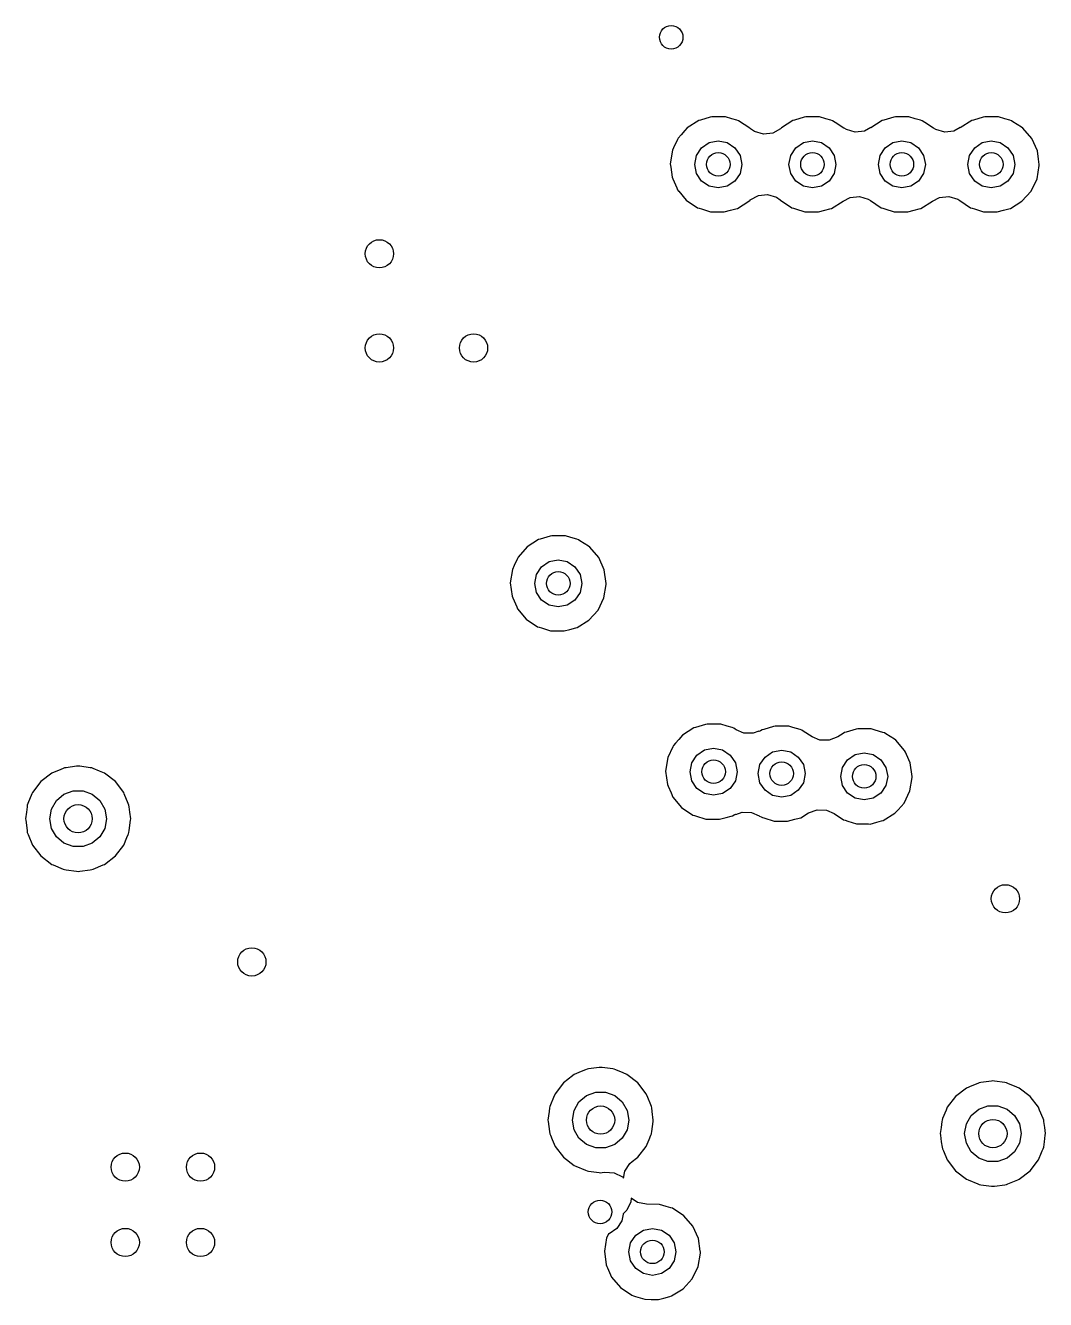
# Model space of a CAD drawing. Extents: x 0.99 to 4.24, y -7.27 to -4.02.
# Drawn here: x 2.635 to 3.062, y -6.37 to -5.838 of the extents above; entities that cross this region are included whole.
import ezdxf

# ---------------------------------------------------------------- set-up
doc = ezdxf.new("R2010")
doc.units = 0
doc.header["$MEASUREMENT"] = 0
doc.layers.add('BLACK', color=7, linetype='CONTINUOUS')

msp = doc.modelspace()

# ---------------------------------------------------------------- linework, layer by layer
at = {"layer": 'BLACK', "linetype": 'CONTINUOUS'}
for p, q in [((2.92247, -5.87579), (2.92179, -5.87598)), ((2.92318, -5.87579), (2.92247, -5.87579)), ((2.92469, -5.8758), (2.92318, -5.87579)), ((2.92816, -5.87582), (2.92469, -5.8758)), ((2.96184, -5.87579), (2.96116, -5.87598)), ((2.96255, -5.87579), (2.96184, -5.87579)), ((2.96406, -5.8758), (2.96255, -5.87579)), ((2.96753, -5.87582), (2.96406, -5.8758)), ((2.99925, -5.87579), (2.99856, -5.87598)), ((2.99995, -5.87579), (2.99925, -5.87579)), ((3.00147, -5.8758), (2.99995, -5.87579)), ((3.00493, -5.87582), (3.00147, -5.8758)), ((3.03665, -5.87579), (3.03596, -5.87598)), ((3.03736, -5.87579), (3.03665, -5.87579)), ((3.03887, -5.8758), (3.03736, -5.87579)), ((3.04234, -5.87582), (3.03887, -5.8758)), ((2.91219, -5.88039), (2.91115, -5.88157)), ((2.917, -5.87735), (2.91219, -5.88039)), ((2.91769, -5.87716), (2.917, -5.87735)), ((2.92179, -5.87598), (2.91769, -5.87716)), ((2.91769, -5.87716), (2.91769, -5.87716)), ((2.92179, -5.87598), (2.92179, -5.87598)), ((2.9308, -5.87661), (2.92816, -5.87582)), ((2.93293, -5.87725), (2.9308, -5.87661)), ((2.93361, -5.87745), (2.93293, -5.87725)), ((2.93293, -5.87725), (2.93293, -5.87725)), ((2.93839, -5.88055), (2.93361, -5.87745)), ((2.93864, -5.88084), (2.93839, -5.88055)), ((2.94034, -5.88199), (2.93864, -5.88084)), ((2.95122, -5.88078), (2.94794, -5.88261)), ((2.95156, -5.88039), (2.95122, -5.88078)), ((2.95637, -5.87735), (2.95156, -5.88039)), ((2.95706, -5.87716), (2.95637, -5.87735)), ((2.96116, -5.87598), (2.95706, -5.87716)), ((2.95706, -5.87716), (2.95706, -5.87716)), ((2.96116, -5.87598), (2.96116, -5.87598)), ((2.97017, -5.87661), (2.96753, -5.87582)), ((2.9723, -5.87725), (2.97017, -5.87661)), ((2.97298, -5.87745), (2.9723, -5.87725)), ((2.9723, -5.87725), (2.9723, -5.87725)), ((2.97413, -5.87819), (2.97298, -5.87745)), ((2.97776, -5.88055), (2.97413, -5.87819)), ((2.97779, -5.8805), (2.97776, -5.88055)), ((2.97874, -5.88115), (2.97779, -5.8805)), ((2.98892, -5.88032), (2.98634, -5.88176)), ((2.98896, -5.88039), (2.98892, -5.88032)), ((2.99377, -5.87735), (2.98896, -5.88039)), ((2.99446, -5.87716), (2.99377, -5.87735)), ((2.99856, -5.87598), (2.99446, -5.87716)), ((2.99446, -5.87716), (2.99446, -5.87716)), ((2.99856, -5.87598), (2.99856, -5.87598)), ((3.00757, -5.87661), (3.00493, -5.87582)), ((3.00971, -5.87725), (3.00757, -5.87661)), ((3.01039, -5.87745), (3.00971, -5.87725)), ((3.00971, -5.87725), (3.00971, -5.87725)), ((3.01153, -5.87819), (3.01039, -5.87745)), ((3.01516, -5.88055), (3.01153, -5.87819)), ((3.01519, -5.8805), (3.01516, -5.88055)), ((3.01614, -5.88115), (3.01519, -5.8805)), ((3.02632, -5.88032), (3.02374, -5.88176)), ((3.02636, -5.88039), (3.02632, -5.88032)), ((3.03118, -5.87735), (3.02636, -5.88039)), ((3.03186, -5.87716), (3.03118, -5.87735)), ((3.03596, -5.87598), (3.03186, -5.87716)), ((3.03186, -5.87716), (3.03186, -5.87716)), ((3.03596, -5.87598), (3.03596, -5.87598)), ((3.04497, -5.87661), (3.04234, -5.87582)), ((3.04711, -5.87725), (3.04497, -5.87661)), ((3.04779, -5.87745), (3.04711, -5.87725)), ((3.04711, -5.87725), (3.04711, -5.87725)), ((3.04838, -5.87784), (3.04779, -5.87745)), ((3.05197, -5.88016), (3.04838, -5.87784)), ((3.05256, -5.88055), (3.05197, -5.88016)), ((3.05197, -5.88016), (3.05197, -5.88016)), ((3.05628, -5.88486), (3.05256, -5.88055)), ((2.90812, -5.88529), (2.90649, -5.88878)), ((2.90843, -5.88465), (2.90812, -5.88529)), ((2.90812, -5.88529), (2.90812, -5.88529)), ((2.9096, -5.88333), (2.90843, -5.88465)), ((2.91115, -5.88157), (2.9096, -5.88333)), ((2.92143, -5.88658), (2.9252, -5.88583)), ((2.9252, -5.88583), (2.92896, -5.88658)), ((2.94408, -5.88306), (2.94034, -5.88199)), ((2.94794, -5.88261), (2.94408, -5.88306)), ((2.9608, -5.88658), (2.96457, -5.88583)), ((2.96457, -5.88583), (2.96833, -5.88658)), ((2.98248, -5.88221), (2.97874, -5.88115)), ((2.98634, -5.88176), (2.98248, -5.88221)), ((2.9982, -5.88658), (3.00197, -5.88583)), ((3.00197, -5.88583), (3.00574, -5.88658)), ((3.01988, -5.88221), (3.01614, -5.88115)), ((3.02374, -5.88176), (3.01988, -5.88221)), ((3.0356, -5.88658), (3.03937, -5.88583)), ((3.03937, -5.88583), (3.04314, -5.88658)), ((3.05863, -5.89004), (3.05628, -5.88486)), ((2.90601, -5.8898), (2.90513, -5.89542)), ((2.90649, -5.88878), (2.90601, -5.8898)), ((2.9161, -5.8919), (2.91824, -5.88871)), ((2.91824, -5.88871), (2.92143, -5.88658)), ((2.92896, -5.88658), (2.93216, -5.88871)), ((2.93216, -5.88871), (2.93429, -5.8919)), ((2.95547, -5.8919), (2.95761, -5.88871)), ((2.95761, -5.88871), (2.9608, -5.88658)), ((2.96833, -5.88658), (2.97153, -5.88871)), ((2.97153, -5.88871), (2.97366, -5.8919)), ((2.99288, -5.8919), (2.99501, -5.88871)), ((2.99501, -5.88871), (2.9982, -5.88658)), ((3.00574, -5.88658), (3.00893, -5.88871)), ((3.00893, -5.88871), (3.01106, -5.8919)), ((3.03028, -5.8919), (3.03241, -5.88871)), ((3.03241, -5.88871), (3.0356, -5.88658)), ((3.04314, -5.88658), (3.04633, -5.88871)), ((3.04633, -5.88871), (3.04846, -5.8919)), ((3.05912, -5.89346), (3.05863, -5.89004)), ((2.90513, -5.89542), (2.90522, -5.89613)), ((2.90522, -5.89613), (2.90532, -5.89684)), ((2.90522, -5.89613), (2.90522, -5.89613)), ((2.90532, -5.89684), (2.90587, -5.90107)), ((2.91535, -5.89567), (2.9161, -5.8919)), ((2.9161, -5.89944), (2.91535, -5.89567)), ((2.93429, -5.8919), (2.93504, -5.89567)), ((2.93504, -5.89567), (2.93429, -5.89944)), ((2.95472, -5.89567), (2.95547, -5.8919)), ((2.95547, -5.89944), (2.95472, -5.89567)), ((2.97366, -5.8919), (2.97441, -5.89567)), ((2.97441, -5.89567), (2.97366, -5.89944)), ((2.99213, -5.89567), (2.99288, -5.8919)), ((2.99288, -5.89944), (2.99213, -5.89567)), ((3.01106, -5.8919), (3.01181, -5.89567)), ((3.01181, -5.89567), (3.01106, -5.89944)), ((3.02953, -5.89567), (3.03028, -5.8919)), ((3.03028, -5.89944), (3.02953, -5.89567)), ((3.04846, -5.8919), (3.04921, -5.89567)), ((3.04921, -5.89567), (3.04846, -5.89944)), ((3.05849, -5.90177), (3.05943, -5.89616)), ((3.05944, -5.89567), (3.05912, -5.89346)), ((3.05943, -5.89616), (3.05944, -5.89567)), ((2.90587, -5.90107), (2.90616, -5.90171)), ((2.90616, -5.90171), (2.90616, -5.90172)), ((2.90616, -5.90172), (2.9078, -5.90545)), ((2.91824, -5.90263), (2.9161, -5.89944)), ((2.93429, -5.89944), (2.93216, -5.90263)), ((2.95761, -5.90263), (2.95547, -5.89944)), ((2.97366, -5.89944), (2.97153, -5.90263)), ((2.99501, -5.90263), (2.99288, -5.89944)), ((3.01106, -5.89944), (3.00893, -5.90263)), ((3.03241, -5.90263), (3.03028, -5.89944)), ((3.04846, -5.89944), (3.04633, -5.90263)), ((3.05601, -5.90689), (3.05849, -5.90177)), ((2.9078, -5.90545), (2.90816, -5.90627)), ((2.90816, -5.90627), (2.90862, -5.90682)), ((2.90862, -5.90682), (2.90862, -5.90682)), ((2.90862, -5.90682), (2.90867, -5.90688)), ((2.90867, -5.90688), (2.91182, -5.91063)), ((2.92143, -5.90476), (2.91824, -5.90263)), ((2.9252, -5.90551), (2.92143, -5.90476)), ((2.92896, -5.90476), (2.9252, -5.90551)), ((2.93216, -5.90263), (2.92896, -5.90476)), ((2.9608, -5.90476), (2.95761, -5.90263)), ((2.96457, -5.90551), (2.9608, -5.90476)), ((2.96833, -5.90476), (2.96457, -5.90551)), ((2.97153, -5.90263), (2.96833, -5.90476)), ((2.9982, -5.90476), (2.99501, -5.90263)), ((3.00197, -5.90551), (2.9982, -5.90476)), ((3.00574, -5.90476), (3.00197, -5.90551)), ((3.00893, -5.90263), (3.00574, -5.90476)), ((3.0356, -5.90476), (3.03241, -5.90263)), ((3.03937, -5.90551), (3.0356, -5.90476)), ((3.04314, -5.90476), (3.03937, -5.90551)), ((3.04633, -5.90263), (3.04314, -5.90476)), ((3.05219, -5.91111), (3.05601, -5.90689)), ((2.91182, -5.91063), (2.91656, -5.91378)), ((2.93317, -5.91409), (2.93801, -5.91111)), ((2.93801, -5.91111), (2.93849, -5.91058)), ((2.93849, -5.91058), (2.93852, -5.91055)), ((2.93852, -5.91055), (2.94194, -5.9087)), ((2.94194, -5.9087), (2.94581, -5.9083)), ((2.94581, -5.9083), (2.94953, -5.90941)), ((2.94953, -5.90941), (2.95105, -5.91046)), ((2.95105, -5.91046), (2.95119, -5.91063)), ((2.95119, -5.91063), (2.95593, -5.91378)), ((2.97254, -5.91409), (2.97738, -5.91111)), ((2.97738, -5.91111), (2.97739, -5.91112)), ((2.97739, -5.91112), (2.98032, -5.90953)), ((2.98032, -5.90953), (2.98418, -5.90913)), ((2.98418, -5.90913), (2.98791, -5.91023)), ((2.98791, -5.91023), (2.98878, -5.91075)), ((2.98878, -5.91075), (2.99333, -5.91378)), ((3.00994, -5.91409), (3.01479, -5.91111)), ((3.01479, -5.91112), (3.01772, -5.90953)), ((3.01479, -5.91111), (3.01479, -5.91112)), ((3.01772, -5.90953), (3.02158, -5.90913)), ((3.02158, -5.90913), (3.02531, -5.91023)), ((3.02531, -5.91023), (3.02618, -5.91075)), ((3.02618, -5.91075), (3.03073, -5.91378)), ((3.04734, -5.91409), (3.05219, -5.91111)), ((2.91656, -5.91378), (2.91724, -5.91399)), ((2.91724, -5.91399), (2.91724, -5.91399)), ((2.91724, -5.91399), (2.91813, -5.91427)), ((2.91813, -5.91427), (2.92199, -5.91548)), ((2.92199, -5.91548), (2.92469, -5.91553)), ((2.92469, -5.91553), (2.92697, -5.91557)), ((2.92697, -5.91557), (2.92697, -5.91557)), ((2.92697, -5.91557), (2.92768, -5.91558)), ((2.92768, -5.91558), (2.93036, -5.91485)), ((2.93036, -5.91485), (2.93248, -5.91427)), ((2.93248, -5.91427), (2.93317, -5.91409)), ((2.93248, -5.91427), (2.93248, -5.91427)), ((2.95593, -5.91378), (2.95661, -5.91399)), ((2.95661, -5.91399), (2.95661, -5.91399)), ((2.95661, -5.91399), (2.9575, -5.91427)), ((2.9575, -5.91427), (2.96136, -5.91548)), ((2.96136, -5.91548), (2.96406, -5.91553)), ((2.96406, -5.91553), (2.96634, -5.91557)), ((2.96634, -5.91557), (2.96634, -5.91557)), ((2.96634, -5.91557), (2.96705, -5.91558)), ((2.96705, -5.91558), (2.96973, -5.91485)), ((2.96973, -5.91485), (2.97185, -5.91427)), ((2.97185, -5.91427), (2.97254, -5.91409)), ((2.97185, -5.91427), (2.97185, -5.91427)), ((2.99333, -5.91378), (2.99401, -5.91399)), ((2.99401, -5.91399), (2.99401, -5.91399)), ((2.99401, -5.91399), (2.9949, -5.91427)), ((2.9949, -5.91427), (2.99876, -5.91548)), ((2.99876, -5.91548), (3.00146, -5.91553)), ((3.00146, -5.91553), (3.00374, -5.91557)), ((3.00374, -5.91557), (3.00374, -5.91557)), ((3.00374, -5.91557), (3.00445, -5.91558)), ((3.00445, -5.91558), (3.00713, -5.91485)), ((3.00713, -5.91485), (3.00925, -5.91427)), ((3.00925, -5.91427), (3.00994, -5.91409)), ((3.00925, -5.91427), (3.00925, -5.91427)), ((3.03073, -5.91378), (3.03141, -5.91399)), ((3.03141, -5.91399), (3.03141, -5.91399)), ((3.03141, -5.91399), (3.0323, -5.91427)), ((3.0323, -5.91427), (3.03616, -5.91548)), ((3.03616, -5.91548), (3.03886, -5.91553)), ((3.03886, -5.91553), (3.04114, -5.91557)), ((3.04114, -5.91557), (3.04114, -5.91557)), ((3.04114, -5.91557), (3.04185, -5.91558)), ((3.04185, -5.91558), (3.04453, -5.91485)), ((3.04453, -5.91485), (3.04665, -5.91427)), ((3.04665, -5.91427), (3.04734, -5.91409)), ((3.04665, -5.91427), (3.04665, -5.91427)), ((2.85486, -6.05118), (2.85076, -6.05235)), ((2.85554, -6.05099), (2.85486, -6.05118)), ((2.85486, -6.05118), (2.85486, -6.05118)), ((2.85625, -6.05099), (2.85554, -6.05099)), ((2.85777, -6.051), (2.85625, -6.05099)), ((2.86123, -6.05102), (2.85777, -6.051)), ((2.86346, -6.05169), (2.86123, -6.05102)), ((2.84526, -6.05558), (2.8415, -6.05985)), ((2.85007, -6.05255), (2.84526, -6.05558)), ((2.85076, -6.05235), (2.85007, -6.05255)), ((2.85076, -6.05235), (2.85076, -6.05235)), ((2.866, -6.05245), (2.86346, -6.05169)), ((2.86668, -6.05265), (2.866, -6.05245)), ((2.866, -6.05245), (2.866, -6.05245)), ((2.86728, -6.05304), (2.86668, -6.05265)), ((2.87086, -6.05536), (2.86728, -6.05304)), ((2.87146, -6.05574), (2.87086, -6.05536)), ((2.87086, -6.05536), (2.87086, -6.05536)), ((2.87517, -6.06005), (2.87146, -6.05574)), ((2.84119, -6.06049), (2.83981, -6.06345)), ((2.8415, -6.05985), (2.84119, -6.06049)), ((2.84119, -6.06049), (2.84119, -6.06049)), ((2.85131, -6.06391), (2.8545, -6.06177)), ((2.8545, -6.06177), (2.85827, -6.06102)), ((2.85827, -6.06102), (2.86203, -6.06177)), ((2.86203, -6.06177), (2.86523, -6.06391)), ((2.87753, -6.06523), (2.87517, -6.06005)), ((2.83908, -6.065), (2.8382, -6.07062)), ((2.83981, -6.06345), (2.83908, -6.065)), ((2.84843, -6.07087), (2.84917, -6.0671)), ((2.84917, -6.0671), (2.85131, -6.06391)), ((2.86523, -6.06391), (2.86736, -6.0671)), ((2.86736, -6.0671), (2.86811, -6.07087)), ((2.87833, -6.07087), (2.87753, -6.06523)), ((2.8382, -6.07062), (2.83894, -6.07626)), ((2.84917, -6.07463), (2.84843, -6.07087)), ((2.86811, -6.07087), (2.86736, -6.07463)), ((2.87738, -6.07697), (2.87833, -6.07136)), ((2.87833, -6.07136), (2.87833, -6.07087)), ((2.83894, -6.07626), (2.83923, -6.07691)), ((2.83923, -6.07691), (2.83923, -6.07691)), ((2.83923, -6.07691), (2.8409, -6.08071)), ((2.85131, -6.07783), (2.84917, -6.07463)), ((2.8545, -6.07996), (2.85131, -6.07783)), ((2.86523, -6.07783), (2.86203, -6.07996)), ((2.86736, -6.07463), (2.86523, -6.07783)), ((2.8749, -6.08209), (2.87738, -6.07697)), ((2.8409, -6.08071), (2.84123, -6.08147)), ((2.84123, -6.08147), (2.84489, -6.08583)), ((2.85827, -6.08071), (2.8545, -6.07996)), ((2.86203, -6.07996), (2.85827, -6.08071)), ((2.87109, -6.08631), (2.8749, -6.08209)), ((2.84489, -6.08583), (2.84963, -6.08898)), ((2.86624, -6.08928), (2.87109, -6.08631)), ((2.84963, -6.08898), (2.85031, -6.08919)), ((2.85031, -6.08919), (2.85031, -6.08919)), ((2.85031, -6.08919), (2.8512, -6.08947)), ((2.8512, -6.08947), (2.85506, -6.09067)), ((2.85506, -6.09067), (2.85776, -6.09072)), ((2.85776, -6.09072), (2.86004, -6.09077)), ((2.86004, -6.09077), (2.86004, -6.09077)), ((2.86004, -6.09077), (2.86075, -6.09078)), ((2.86075, -6.09078), (2.86305, -6.09015)), ((2.86305, -6.09015), (2.86555, -6.08947)), ((2.86555, -6.08947), (2.86624, -6.08928)), ((2.86555, -6.08947), (2.86555, -6.08947)), ((2.91503, -6.13129), (2.91022, -6.13432)), ((2.91572, -6.13109), (2.91503, -6.13129)), ((2.91982, -6.12992), (2.91572, -6.13109)), ((2.91572, -6.13109), (2.91572, -6.13109)), ((2.9205, -6.12973), (2.91982, -6.12992)), ((2.91982, -6.12992), (2.91982, -6.12992)), ((2.92121, -6.12973), (2.9205, -6.12973)), ((2.92273, -6.12974), (2.92121, -6.12973)), ((2.92619, -6.12976), (2.92273, -6.12974)), ((2.92886, -6.13056), (2.92619, -6.12976)), ((2.93097, -6.13119), (2.92886, -6.13056)), ((2.93165, -6.13139), (2.93097, -6.13119)), ((2.93097, -6.13119), (2.93097, -6.13119)), ((2.93224, -6.13178), (2.93165, -6.13139)), ((2.9483, -6.13075), (2.94419, -6.13192)), ((2.94898, -6.13055), (2.9483, -6.13075)), ((2.9483, -6.13075), (2.9483, -6.13075)), ((2.94969, -6.13056), (2.94898, -6.13055)), ((2.9512, -6.13057), (2.94969, -6.13056)), ((2.95467, -6.13059), (2.9512, -6.13057)), ((2.95636, -6.13109), (2.95467, -6.13059)), ((2.95944, -6.13201), (2.95636, -6.13109)), ((2.90863, -6.13613), (2.9073, -6.13763)), ((2.91022, -6.13432), (2.90863, -6.13613)), ((2.93272, -6.13209), (2.93224, -6.13178)), ((2.93224, -6.13178), (2.93224, -6.13178)), ((2.93594, -6.13344), (2.93272, -6.13209)), ((2.93982, -6.13354), (2.93594, -6.13344)), ((2.94219, -6.13263), (2.93982, -6.13354)), ((2.94226, -6.13278), (2.94219, -6.13263)), ((2.94291, -6.13249), (2.94226, -6.13278)), ((2.94351, -6.13212), (2.94291, -6.13249)), ((2.94419, -6.13192), (2.94351, -6.13212)), ((2.94419, -6.13192), (2.94419, -6.13192)), ((2.96012, -6.13222), (2.95944, -6.13201)), ((2.95944, -6.13201), (2.95944, -6.13201)), ((2.96071, -6.1326), (2.96012, -6.13222)), ((2.96442, -6.13501), (2.96071, -6.1326)), ((2.96071, -6.1326), (2.96071, -6.1326)), ((2.96764, -6.13636), (2.96442, -6.13501)), ((2.97152, -6.13646), (2.96764, -6.13636)), ((2.97515, -6.13507), (2.97152, -6.13646)), ((2.97743, -6.13364), (2.97515, -6.13507)), ((2.97803, -6.13326), (2.97743, -6.13364)), ((2.97743, -6.13364), (2.97743, -6.13364)), ((2.97871, -6.13306), (2.97803, -6.13326)), ((2.98281, -6.13189), (2.97871, -6.13306)), ((2.97871, -6.13306), (2.97871, -6.13306)), ((2.9835, -6.13169), (2.98281, -6.13189)), ((2.98281, -6.13189), (2.98281, -6.13189)), ((2.98421, -6.1317), (2.9835, -6.13169)), ((2.98572, -6.13171), (2.98421, -6.1317)), ((2.98919, -6.13173), (2.98572, -6.13171)), ((2.99082, -6.13222), (2.98919, -6.13173)), ((2.99396, -6.13316), (2.99082, -6.13222)), ((2.99464, -6.13336), (2.99396, -6.13316)), ((2.99396, -6.13316), (2.99396, -6.13316)), ((2.99523, -6.13374), (2.99464, -6.13336)), ((2.99882, -6.13607), (2.99523, -6.13374)), ((2.99941, -6.13645), (2.99882, -6.13607)), ((2.99882, -6.13607), (2.99882, -6.13607)), ((3.00313, -6.14076), (2.99941, -6.13645)), ((2.90614, -6.13926), (2.90404, -6.14374)), ((2.90616, -6.13923), (2.90614, -6.13926)), ((2.90646, -6.13859), (2.90616, -6.13923)), ((2.90616, -6.13923), (2.90616, -6.13923)), ((2.9073, -6.13763), (2.90646, -6.13859)), ((2.91627, -6.14265), (2.91946, -6.14051)), ((2.91946, -6.14051), (2.92323, -6.13976)), ((2.92323, -6.13976), (2.92699, -6.14051)), ((2.92699, -6.14051), (2.93019, -6.14265)), ((2.94474, -6.14347), (2.94793, -6.14134)), ((2.94793, -6.14134), (2.9517, -6.14059)), ((2.9517, -6.14059), (2.95547, -6.14134)), ((2.95547, -6.14134), (2.95866, -6.14347)), ((2.98245, -6.14248), (2.98622, -6.14173)), ((2.98622, -6.14173), (2.98999, -6.14248)), ((3.00342, -6.14141), (3.00313, -6.14076)), ((3.00385, -6.14236), (3.00342, -6.14141)), ((3.00342, -6.14141), (3.00342, -6.14141)), ((2.65683, -6.14736), (2.65243, -6.14794)), ((2.65748, -6.14727), (2.65683, -6.14736)), ((2.65813, -6.14736), (2.65748, -6.14727)), ((2.66253, -6.14794), (2.65813, -6.14736)), ((2.90404, -6.14374), (2.90316, -6.14936)), ((2.91339, -6.14961), (2.91414, -6.14584)), ((2.91414, -6.14584), (2.91627, -6.14265)), ((2.93019, -6.14265), (2.93232, -6.14584)), ((2.93232, -6.14584), (2.93307, -6.14961)), ((2.94186, -6.15043), (2.94261, -6.14667)), ((2.94261, -6.14667), (2.94474, -6.14347)), ((2.95866, -6.14347), (2.96079, -6.14667)), ((2.96079, -6.14667), (2.96154, -6.15043)), ((2.97713, -6.14781), (2.97926, -6.14462)), ((2.97926, -6.14462), (2.98245, -6.14248)), ((2.98999, -6.14248), (2.99318, -6.14462)), ((2.99318, -6.14462), (2.99531, -6.14781)), ((3.00548, -6.14594), (3.00385, -6.14236)), ((3.00629, -6.15157), (3.00548, -6.14594)), ((2.64647, -6.15022), (2.64191, -6.15372)), ((2.65024, -6.14866), (2.64647, -6.15022)), ((2.65118, -6.14827), (2.65024, -6.14866)), ((2.65178, -6.14802), (2.65118, -6.14827)), ((2.65118, -6.14827), (2.65118, -6.14827)), ((2.65243, -6.14794), (2.65178, -6.14802)), ((2.65243, -6.14794), (2.65243, -6.14794)), ((2.66318, -6.14802), (2.66253, -6.14794)), ((2.66253, -6.14794), (2.66253, -6.14794)), ((2.66378, -6.14827), (2.66318, -6.14802)), ((2.66641, -6.14936), (2.66378, -6.14827)), ((2.66378, -6.14827), (2.66378, -6.14827)), ((2.66776, -6.14992), (2.66641, -6.14936)), ((2.66849, -6.15022), (2.66776, -6.14992)), ((2.67305, -6.15372), (2.66849, -6.15022)), ((2.90316, -6.14936), (2.9039, -6.155)), ((2.91414, -6.15337), (2.91339, -6.14961)), ((2.93307, -6.14961), (2.93232, -6.15337)), ((2.94261, -6.1542), (2.94186, -6.15043)), ((2.96154, -6.15043), (2.96079, -6.1542)), ((2.97638, -6.15157), (2.97713, -6.14781)), ((2.97713, -6.15534), (2.97638, -6.15157)), ((2.99531, -6.14781), (2.99606, -6.15157)), ((2.99606, -6.15157), (2.99531, -6.15534)), ((3.00534, -6.15768), (3.00628, -6.15207)), ((3.00628, -6.15207), (3.00629, -6.15157)), ((2.64191, -6.15372), (2.63841, -6.15828)), ((2.65157, -6.15906), (2.65543, -6.15766)), ((2.65543, -6.15766), (2.65953, -6.15766)), ((2.65953, -6.15766), (2.66339, -6.15906)), ((2.67655, -6.15828), (2.67305, -6.15372)), ((2.9039, -6.155), (2.90419, -6.15565)), ((2.90419, -6.15565), (2.90419, -6.15565)), ((2.90419, -6.15565), (2.90544, -6.15849)), ((2.91627, -6.15657), (2.91414, -6.15337)), ((2.91946, -6.1587), (2.91627, -6.15657)), ((2.93019, -6.15657), (2.92699, -6.1587)), ((2.93232, -6.15337), (2.93019, -6.15657)), ((2.94474, -6.15739), (2.94261, -6.1542)), ((2.94793, -6.15953), (2.94474, -6.15739)), ((2.95866, -6.15739), (2.95547, -6.15953)), ((2.96079, -6.1542), (2.95866, -6.15739)), ((2.97926, -6.15853), (2.97713, -6.15534)), ((2.99531, -6.15534), (2.99318, -6.15853)), ((3.00286, -6.1628), (3.00534, -6.15768)), ((2.6365, -6.16289), (2.63621, -6.16359)), ((2.63816, -6.15888), (2.6365, -6.16289)), ((2.63841, -6.15828), (2.63816, -6.15888)), ((2.64638, -6.16525), (2.64843, -6.1617)), ((2.64843, -6.1617), (2.65157, -6.15906)), ((2.66339, -6.15906), (2.66653, -6.1617)), ((2.66653, -6.1617), (2.66858, -6.16525)), ((2.6768, -6.15888), (2.67655, -6.15828)), ((2.67846, -6.16289), (2.6768, -6.15888)), ((2.67875, -6.16359), (2.67846, -6.16289)), ((2.90544, -6.15849), (2.90619, -6.16021)), ((2.90619, -6.16021), (2.90985, -6.16457)), ((2.92323, -6.15945), (2.91946, -6.1587)), ((2.92699, -6.1587), (2.92323, -6.15945)), ((2.9517, -6.16028), (2.94793, -6.15953)), ((2.95547, -6.15953), (2.9517, -6.16028)), ((2.98245, -6.16067), (2.97926, -6.15853)), ((2.98622, -6.16142), (2.98245, -6.16067)), ((2.98999, -6.16067), (2.98622, -6.16142)), ((2.99318, -6.15853), (2.98999, -6.16067)), ((3.00039, -6.16552), (3.00286, -6.1628)), ((2.63583, -6.16653), (2.63546, -6.16929)), ((2.63613, -6.16424), (2.63583, -6.16653)), ((2.63621, -6.16359), (2.63613, -6.16424)), ((2.63613, -6.16424), (2.63613, -6.16424)), ((2.64567, -6.16929), (2.64638, -6.16525)), ((2.66858, -6.16525), (2.66929, -6.16929)), ((2.67883, -6.16424), (2.67875, -6.16359)), ((2.67914, -6.16653), (2.67883, -6.16424)), ((2.67883, -6.16424), (2.67883, -6.16424)), ((2.6795, -6.16929), (2.67914, -6.16653)), ((2.90985, -6.16457), (2.91459, -6.16772)), ((2.91459, -6.16772), (2.91527, -6.16793)), ((2.91527, -6.16793), (2.91527, -6.16793)), ((2.91527, -6.16793), (2.91569, -6.16806)), ((2.91569, -6.16806), (2.92002, -6.16941)), ((2.92571, -6.16952), (2.9285, -6.16876)), ((2.9285, -6.16876), (2.93051, -6.16821)), ((2.93051, -6.16821), (2.9312, -6.16802)), ((2.93051, -6.16821), (2.93051, -6.16821)), ((2.9312, -6.16802), (2.9318, -6.16765)), ((2.9318, -6.16765), (2.93245, -6.16737)), ((2.93245, -6.16737), (2.93249, -6.16746)), ((2.93249, -6.16746), (2.93518, -6.16647)), ((2.93518, -6.16647), (2.93906, -6.16662)), ((2.93906, -6.16662), (2.94226, -6.16801)), ((2.94226, -6.16801), (2.94247, -6.16815)), ((2.94247, -6.16815), (2.94247, -6.16815)), ((2.94247, -6.16815), (2.94306, -6.16855)), ((2.94306, -6.16855), (2.94374, -6.16876)), ((2.94374, -6.16876), (2.94374, -6.16876)), ((2.94374, -6.16876), (2.94426, -6.16892)), ((2.95967, -6.16885), (2.96291, -6.16686)), ((2.96291, -6.16686), (2.96655, -6.16552)), ((2.96655, -6.16552), (2.97043, -6.16566)), ((2.97043, -6.16566), (2.97364, -6.16706)), ((2.97364, -6.16706), (2.97758, -6.16969)), ((2.99419, -6.16999), (2.99904, -6.16701)), ((2.99904, -6.16701), (2.99964, -6.16635)), ((2.99964, -6.16635), (3.00039, -6.16552)), ((2.63546, -6.16929), (2.63555, -6.16994)), ((2.63555, -6.16994), (2.63611, -6.1742)), ((2.64638, -6.17333), (2.64567, -6.16929)), ((2.64843, -6.17688), (2.64638, -6.17333)), ((2.66858, -6.17333), (2.66653, -6.17688)), ((2.66929, -6.16929), (2.66858, -6.17333)), ((2.67885, -6.1742), (2.67941, -6.16994)), ((2.67941, -6.16994), (2.6795, -6.16929)), ((2.92002, -6.16941), (2.92272, -6.16946)), ((2.92272, -6.16946), (2.925, -6.16951)), ((2.925, -6.16951), (2.925, -6.16951)), ((2.925, -6.16951), (2.92571, -6.16952)), ((2.94426, -6.16892), (2.94849, -6.17024)), ((2.94849, -6.17024), (2.95119, -6.17029)), ((2.95119, -6.17029), (2.95347, -6.17033)), ((2.95347, -6.17033), (2.95347, -6.17033)), ((2.95347, -6.17033), (2.95418, -6.17035)), ((2.95418, -6.17035), (2.95726, -6.16951)), ((2.95726, -6.16951), (2.95899, -6.16904)), ((2.95899, -6.16904), (2.95967, -6.16885)), ((2.95899, -6.16904), (2.95899, -6.16904)), ((2.97758, -6.16969), (2.97826, -6.1699)), ((2.97826, -6.1699), (2.97826, -6.1699)), ((2.97826, -6.1699), (2.9794, -6.17025)), ((2.9794, -6.17025), (2.98301, -6.17138)), ((2.98301, -6.17138), (2.98571, -6.17143)), ((2.98571, -6.17143), (2.98799, -6.17147)), ((2.98799, -6.17147), (2.98799, -6.17147)), ((2.98799, -6.17147), (2.9887, -6.17149)), ((2.9887, -6.17149), (2.99149, -6.17073)), ((2.99149, -6.17073), (2.99351, -6.17018)), ((2.99351, -6.17018), (2.99419, -6.16999)), ((2.99351, -6.17018), (2.99351, -6.17018)), ((2.63611, -6.1742), (2.63621, -6.17499)), ((2.63621, -6.17499), (2.63646, -6.17559)), ((2.63646, -6.17559), (2.63646, -6.17559)), ((2.63646, -6.17559), (2.63659, -6.1759)), ((2.63659, -6.1759), (2.63841, -6.1803)), ((2.65157, -6.17952), (2.64843, -6.17688)), ((2.66653, -6.17688), (2.66339, -6.17952)), ((2.67655, -6.1803), (2.67785, -6.17717)), ((2.67785, -6.17717), (2.67837, -6.1759)), ((2.67837, -6.1759), (2.6785, -6.17559)), ((2.6785, -6.17559), (2.67875, -6.17499)), ((2.6785, -6.17559), (2.6785, -6.17559)), ((2.67875, -6.17499), (2.67885, -6.1742)), ((2.63841, -6.1803), (2.64191, -6.18486)), ((2.65543, -6.18092), (2.65157, -6.17952)), ((2.65953, -6.18092), (2.65543, -6.18092)), ((2.66339, -6.17952), (2.65953, -6.18092)), ((2.67305, -6.18486), (2.67655, -6.1803)), ((2.64191, -6.18486), (2.64647, -6.18836)), ((2.64647, -6.18836), (2.64707, -6.18861)), ((2.64707, -6.18861), (2.65118, -6.19031)), ((2.66378, -6.19031), (2.66789, -6.18861)), ((2.66789, -6.18861), (2.66849, -6.18836)), ((2.66849, -6.18836), (2.67305, -6.18486)), ((2.65118, -6.19031), (2.65118, -6.19031)), ((2.65118, -6.19031), (2.65178, -6.19056)), ((2.65178, -6.19056), (2.65243, -6.19065)), ((2.65243, -6.19065), (2.65243, -6.19065)), ((2.65243, -6.19065), (2.65683, -6.19123)), ((2.65683, -6.19123), (2.65748, -6.19131)), ((2.65748, -6.19131), (2.65813, -6.19123)), ((2.65813, -6.19123), (2.66253, -6.19065)), ((2.66253, -6.19065), (2.66318, -6.19056)), ((2.66253, -6.19065), (2.66253, -6.19065)), ((2.66318, -6.19056), (2.66378, -6.19031)), ((2.66378, -6.19031), (2.66378, -6.19031)), ((2.86789, -6.275), (2.86497, -6.27621)), ((2.86968, -6.27426), (2.86789, -6.275)), ((2.87029, -6.27401), (2.86968, -6.27426)), ((2.86968, -6.27426), (2.86968, -6.27426)), ((2.87093, -6.27392), (2.87029, -6.27401)), ((2.87534, -6.27334), (2.87093, -6.27392)), ((2.87093, -6.27392), (2.87093, -6.27392)), ((2.87598, -6.27326), (2.87534, -6.27334)), ((2.87663, -6.27334), (2.87598, -6.27326)), ((2.88104, -6.27392), (2.87663, -6.27334)), ((2.88168, -6.27401), (2.88104, -6.27392)), ((2.88104, -6.27392), (2.88104, -6.27392)), ((2.88229, -6.27426), (2.88168, -6.27401)), ((2.88535, -6.27553), (2.88229, -6.27426)), ((2.88229, -6.27426), (2.88229, -6.27426)), ((2.86041, -6.27971), (2.85692, -6.28427)), ((2.86105, -6.27922), (2.86041, -6.27971)), ((2.86173, -6.27869), (2.86105, -6.27922)), ((2.86497, -6.27621), (2.86173, -6.27869)), ((2.88699, -6.27621), (2.88535, -6.27553)), ((2.89155, -6.27971), (2.88699, -6.27621)), ((2.89505, -6.28427), (2.89155, -6.27971)), ((3.03372, -6.27993), (3.03127, -6.28095)), ((3.03433, -6.27968), (3.03372, -6.27993)), ((3.03372, -6.27993), (3.03372, -6.27993)), ((3.03497, -6.2796), (3.03433, -6.27968)), ((3.03938, -6.27902), (3.03497, -6.2796)), ((3.03497, -6.2796), (3.03497, -6.2796)), ((3.04003, -6.27893), (3.03938, -6.27902)), ((3.04067, -6.27902), (3.04003, -6.27893)), ((3.04508, -6.2796), (3.04067, -6.27902)), ((3.04572, -6.27968), (3.04508, -6.2796)), ((3.04508, -6.2796), (3.04508, -6.2796)), ((3.04633, -6.27993), (3.04572, -6.27968)), ((3.05011, -6.2815), (3.04633, -6.27993)), ((3.04633, -6.27993), (3.04633, -6.27993)), ((2.85624, -6.28589), (2.85498, -6.28893)), ((2.85692, -6.28427), (2.85624, -6.28589)), ((2.86694, -6.28768), (2.87008, -6.28505)), ((2.87008, -6.28505), (2.87393, -6.28364)), ((2.87393, -6.28364), (2.87804, -6.28364)), ((2.87804, -6.28364), (2.88189, -6.28505)), ((2.88189, -6.28505), (2.88503, -6.28768)), ((2.89573, -6.28589), (2.89505, -6.28427)), ((2.89698, -6.28893), (2.89573, -6.28589)), ((3.02446, -6.28538), (3.02096, -6.28994)), ((3.02902, -6.28188), (3.02446, -6.28538)), ((3.03127, -6.28095), (3.02902, -6.28188)), ((3.05104, -6.28188), (3.05011, -6.2815)), ((3.0556, -6.28538), (3.05104, -6.28188)), ((3.05909, -6.28994), (3.0556, -6.28538)), ((2.85463, -6.29022), (2.85444, -6.29164)), ((2.85472, -6.28958), (2.85463, -6.29022)), ((2.85463, -6.29022), (2.85463, -6.29022)), ((2.85498, -6.28893), (2.85472, -6.28958)), ((2.86417, -6.29528), (2.86489, -6.29124)), ((2.86489, -6.29124), (2.86694, -6.28768)), ((2.88503, -6.28768), (2.88708, -6.29124)), ((2.88708, -6.29124), (2.8878, -6.29528)), ((2.89725, -6.28958), (2.89698, -6.28893)), ((2.89734, -6.29022), (2.89725, -6.28958)), ((2.89752, -6.29164), (2.89734, -6.29022)), ((2.89734, -6.29022), (2.89734, -6.29022)), ((3.02048, -6.2911), (3.01902, -6.29462)), ((3.02096, -6.28994), (3.02048, -6.2911)), ((3.03098, -6.29336), (3.03412, -6.29072)), ((3.03412, -6.29072), (3.03797, -6.28932)), ((3.03797, -6.28932), (3.04208, -6.28932)), ((3.04208, -6.28932), (3.04593, -6.29072)), ((3.04593, -6.29072), (3.04907, -6.29336)), ((3.05957, -6.2911), (3.05909, -6.28994)), ((3.06103, -6.29462), (3.05957, -6.2911)), ((2.85444, -6.29164), (2.85397, -6.29528)), ((2.85397, -6.29528), (2.85405, -6.29592)), ((2.85405, -6.29592), (2.85459, -6.3)), ((2.86489, -6.29932), (2.86417, -6.29528)), ((2.8878, -6.29528), (2.88708, -6.29932)), ((2.89738, -6.3), (2.89792, -6.29592)), ((2.898, -6.29528), (2.89752, -6.29164)), ((2.89792, -6.29592), (2.898, -6.29528)), ((3.01867, -6.2959), (3.01834, -6.29845)), ((3.01876, -6.29525), (3.01867, -6.2959)), ((3.01867, -6.2959), (3.01867, -6.2959)), ((3.01902, -6.29462), (3.01876, -6.29525)), ((3.02893, -6.29691), (3.03098, -6.29336)), ((3.04907, -6.29336), (3.05112, -6.29691)), ((3.06129, -6.29525), (3.06103, -6.29462)), ((3.06138, -6.2959), (3.06129, -6.29525)), ((3.06171, -6.29845), (3.06138, -6.2959)), ((3.06138, -6.2959), (3.06138, -6.2959)), ((2.85459, -6.3), (2.85472, -6.30097)), ((2.85472, -6.30097), (2.85497, -6.30158)), ((2.85497, -6.30158), (2.85497, -6.30158)), ((2.85497, -6.30158), (2.85573, -6.30342)), ((2.86694, -6.30287), (2.86489, -6.29932)), ((2.88708, -6.29932), (2.88503, -6.30287)), ((2.89624, -6.30342), (2.897, -6.30158)), ((2.897, -6.30158), (2.89725, -6.30097)), ((2.897, -6.30158), (2.897, -6.30158)), ((2.89725, -6.30097), (2.89726, -6.30095)), ((2.89726, -6.30095), (2.89738, -6.3)), ((3.01834, -6.29845), (3.01801, -6.30095)), ((3.01801, -6.30095), (3.01809, -6.3016)), ((3.01809, -6.3016), (3.01846, -6.30436)), ((3.02821, -6.30095), (3.02893, -6.29691)), ((3.02893, -6.30499), (3.02821, -6.30095)), ((3.05112, -6.29691), (3.05184, -6.30095)), ((3.05184, -6.30095), (3.05112, -6.30499)), ((3.0616, -6.30436), (3.06196, -6.3016)), ((3.06204, -6.30095), (3.06171, -6.29845)), ((3.06196, -6.3016), (3.06204, -6.30095)), ((2.85573, -6.30342), (2.85692, -6.30629)), ((2.85692, -6.30629), (2.86041, -6.31085)), ((2.87008, -6.3055), (2.86694, -6.30287)), ((2.87393, -6.30691), (2.87008, -6.3055)), ((2.87804, -6.30691), (2.87393, -6.30691)), ((2.88189, -6.3055), (2.87804, -6.30691)), ((2.88503, -6.30287), (2.88189, -6.3055)), ((2.89155, -6.31085), (2.89505, -6.30629)), ((2.89505, -6.30629), (2.89624, -6.30342)), ((3.01846, -6.30436), (3.01876, -6.30665)), ((3.01876, -6.30665), (3.01901, -6.30725)), ((3.01901, -6.30725), (3.01901, -6.30725)), ((3.01901, -6.30725), (3.01936, -6.30811)), ((3.03098, -6.30854), (3.02893, -6.30499)), ((3.05112, -6.30499), (3.04907, -6.30854)), ((3.06069, -6.30811), (3.06104, -6.30725)), ((3.06104, -6.30725), (3.06129, -6.30665)), ((3.06104, -6.30725), (3.06104, -6.30725)), ((3.06129, -6.30665), (3.0616, -6.30436)), ((2.86041, -6.31085), (2.86497, -6.31434)), ((2.8892, -6.31265), (2.89104, -6.31124)), ((2.89104, -6.31124), (2.89155, -6.31085)), ((2.89104, -6.31124), (2.89104, -6.31124)), ((3.01936, -6.30811), (3.02096, -6.31196)), ((3.02096, -6.31196), (3.02446, -6.31652)), ((3.03412, -6.31118), (3.03098, -6.30854)), ((3.03797, -6.31258), (3.03412, -6.31118)), ((3.04208, -6.31258), (3.03797, -6.31258)), ((3.04593, -6.31118), (3.04208, -6.31258)), ((3.04907, -6.30854), (3.04593, -6.31118)), ((3.0556, -6.31652), (3.05909, -6.31196)), ((3.05909, -6.31196), (3.0604, -6.30881)), ((3.0604, -6.30881), (3.06069, -6.30811)), ((2.86497, -6.31434), (2.86558, -6.31459)), ((2.86558, -6.31459), (2.86968, -6.31629)), ((2.86968, -6.31629), (2.86968, -6.31629)), ((2.86968, -6.31629), (2.87029, -6.31654)), ((2.87029, -6.31654), (2.87093, -6.31663)), ((2.87093, -6.31663), (2.87093, -6.31663)), ((2.87093, -6.31663), (2.87534, -6.31721)), ((2.87534, -6.31721), (2.87598, -6.31729)), ((2.87598, -6.31729), (2.87663, -6.31721)), ((2.87663, -6.31721), (2.87772, -6.31707)), ((2.87663, -6.31721), (2.87663, -6.31721)), ((2.87772, -6.31707), (2.8816, -6.31732)), ((2.8816, -6.31732), (2.88508, -6.31904)), ((2.8855, -6.31952), (2.88608, -6.31669)), ((2.88608, -6.31669), (2.88826, -6.31347)), ((2.88826, -6.31347), (2.8892, -6.31265)), ((3.02446, -6.31652), (3.02902, -6.32002)), ((3.05104, -6.32002), (3.0556, -6.31652)), ((2.88508, -6.31904), (2.8855, -6.31952)), ((3.02902, -6.32002), (3.02962, -6.32027)), ((3.02962, -6.32027), (3.03372, -6.32197)), ((3.03372, -6.32197), (3.03372, -6.32197)), ((3.03372, -6.32197), (3.03433, -6.32222)), ((3.03433, -6.32222), (3.03497, -6.32231)), ((3.03497, -6.32231), (3.03497, -6.32231)), ((3.03497, -6.32231), (3.03938, -6.32289)), ((3.03938, -6.32289), (3.04003, -6.32297)), ((3.04003, -6.32297), (3.04067, -6.32289)), ((3.04067, -6.32289), (3.04508, -6.32231)), ((3.04508, -6.32231), (3.04572, -6.32222)), ((3.04508, -6.32231), (3.04508, -6.32231)), ((3.04572, -6.32222), (3.04633, -6.32197)), ((3.04633, -6.32197), (3.05043, -6.32027)), ((3.04633, -6.32197), (3.04633, -6.32197)), ((3.05043, -6.32027), (3.05104, -6.32002)), ((2.88874, -6.32794), (2.88864, -6.32952)), ((2.8914, -6.32973), (2.88874, -6.32794)), ((2.88692, -6.33301), (2.88548, -6.33453)), ((2.88864, -6.32952), (2.88692, -6.33301)), ((2.8952, -6.33051), (2.8914, -6.32973)), ((2.9006, -6.33055), (2.8952, -6.33051)), ((2.90333, -6.33136), (2.9006, -6.33055)), ((2.90537, -6.33197), (2.90333, -6.33136)), ((2.90605, -6.33218), (2.90537, -6.33197)), ((2.90537, -6.33197), (2.90537, -6.33197)), ((2.90665, -6.33256), (2.90605, -6.33218)), ((2.91023, -6.33489), (2.90665, -6.33256)), ((2.88484, -6.33745), (2.88271, -6.34064)), ((2.88541, -6.33458), (2.88484, -6.33745)), ((2.88548, -6.33453), (2.88541, -6.33458)), ((2.91083, -6.33527), (2.91023, -6.33489)), ((2.91023, -6.33489), (2.91023, -6.33489)), ((2.91454, -6.33958), (2.91083, -6.33527)), ((2.87845, -6.34453), (2.87757, -6.35015)), ((2.87893, -6.3435), (2.87845, -6.34453)), ((2.87924, -6.34283), (2.87893, -6.3435)), ((2.87951, -6.34278), (2.87924, -6.34283)), ((2.88271, -6.34064), (2.87951, -6.34278)), ((2.88854, -6.34663), (2.89068, -6.34343)), ((2.89068, -6.34343), (2.89387, -6.3413)), ((2.89387, -6.3413), (2.89764, -6.34055)), ((2.89764, -6.34055), (2.9014, -6.3413)), ((2.9014, -6.3413), (2.9046, -6.34343)), ((2.9046, -6.34343), (2.90673, -6.34663)), ((2.9169, -6.34476), (2.91454, -6.33958)), ((2.8878, -6.35039), (2.88854, -6.34663)), ((2.90673, -6.34663), (2.90748, -6.35039)), ((2.91767, -6.35015), (2.9169, -6.34476)), ((2.87757, -6.35015), (2.87831, -6.35579)), ((2.88854, -6.35416), (2.8878, -6.35039)), ((2.89068, -6.35735), (2.88854, -6.35416)), ((2.90673, -6.35416), (2.9046, -6.35735)), ((2.90748, -6.35039), (2.90673, -6.35416)), ((2.91675, -6.35649), (2.9177, -6.35088)), ((2.9177, -6.35039), (2.91767, -6.35015)), ((2.9177, -6.35088), (2.9177, -6.35039)), ((2.87831, -6.35579), (2.8786, -6.35644)), ((2.8786, -6.35644), (2.8786, -6.35644)), ((2.8786, -6.35644), (2.8789, -6.35713)), ((2.8789, -6.35713), (2.8806, -6.361)), ((2.89387, -6.35949), (2.89068, -6.35735)), ((2.89764, -6.36024), (2.89387, -6.35949)), ((2.9014, -6.35949), (2.89764, -6.36024)), ((2.9046, -6.35735), (2.9014, -6.35949)), ((2.91427, -6.36161), (2.91675, -6.35649)), ((2.8806, -6.361), (2.88426, -6.36535)), ((2.88426, -6.36535), (2.889, -6.36851)), ((2.90561, -6.36881), (2.91046, -6.36583)), ((2.91046, -6.36583), (2.91427, -6.36161)), ((2.889, -6.36851), (2.88968, -6.36872)), ((2.88968, -6.36872), (2.88968, -6.36872)), ((2.88968, -6.36872), (2.89057, -6.369)), ((2.89057, -6.369), (2.89443, -6.3702)), ((2.89443, -6.3702), (2.89713, -6.37025)), ((2.89713, -6.37025), (2.89941, -6.37029)), ((2.89941, -6.37029), (2.89941, -6.37029)), ((2.89941, -6.37029), (2.90012, -6.37031)), ((2.90012, -6.37031), (2.90242, -6.36968)), ((2.90242, -6.36968), (2.90492, -6.369)), ((2.90492, -6.369), (2.90561, -6.36881)), ((2.90492, -6.369), (2.90492, -6.369))]:
    msp.add_line(p, q, dxfattribs=at)
at = {"layer": 'BLACK'}
for centre, radius in [((2.90551, -5.84252), 0.00492), ((2.9252, -5.89567), 0.00492), ((2.96457, -5.89567), 0.00492), ((3.00197, -5.89567), 0.00492), ((3.03937, -5.89567), 0.00492), ((2.78346, -5.93307), 0.00591), ((2.78346, -5.97244), 0.00591), ((2.82283, -5.97244), 0.00591), ((2.85827, -6.07087), 0.00492), ((2.92323, -6.14961), 0.00492), ((2.9517, -6.15043), 0.00492), ((2.98622, -6.15157), 0.00492), ((2.65748, -6.16929), 0.00591), ((3.04528, -6.20276), 0.00591), ((2.73012, -6.22913), 0.00591), ((2.87598, -6.29528), 0.00591), ((3.04003, -6.30095), 0.00591), ((2.67717, -6.31496), 0.00591), ((2.70866, -6.31496), 0.00591), ((2.87575, -6.33368), 0.00492), ((2.67717, -6.34646), 0.00591), ((2.70866, -6.34646), 0.00591), ((2.89764, -6.35039), 0.00492)]:
    msp.add_circle(centre, radius, dxfattribs=at)

doc.saveas('drawing.dxf')
